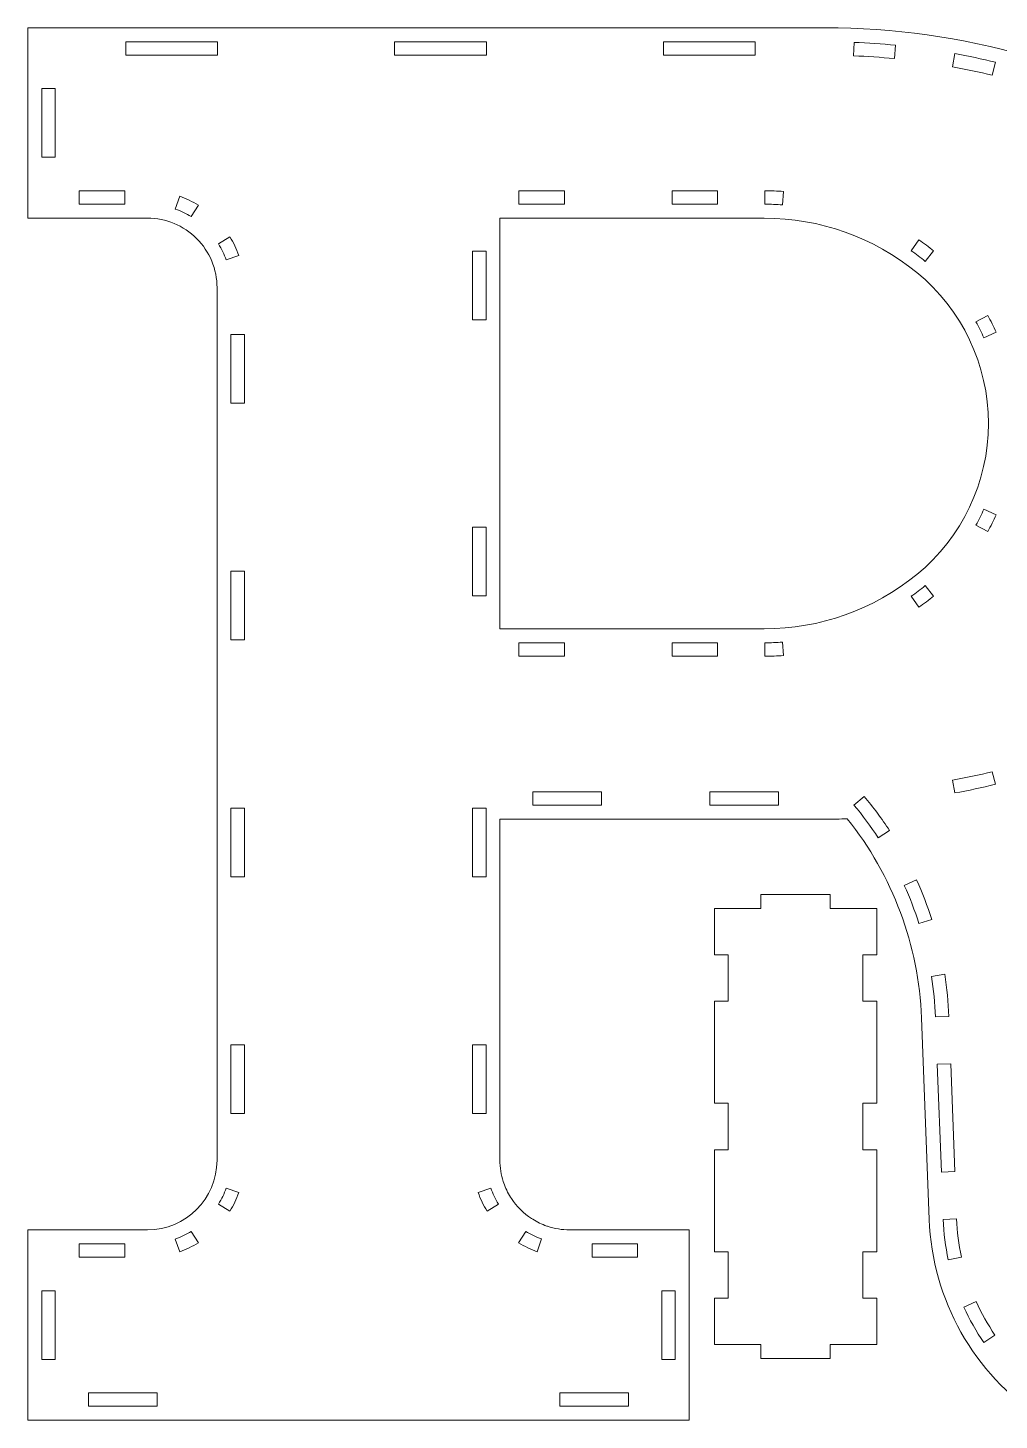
# Model space of a CAD drawing. Header units: millimetres. Extents: x -399 to 399, y -625 to 625.
# Drawn here: x -342.9 to -133.5, y -403.1 to -103.1 of the extents above; entities that cross this region are included whole.
import ezdxf

# ---------------------------------------------------------------- set-up
doc = ezdxf.new("R2010")
doc.units = ezdxf.units.MM
doc.header["$MEASUREMENT"] = 0
doc.layers.add('Camada 1', color=7, linetype='Continuous')

msp = doc.modelspace()

# ---------------------------------------------------------------- linework, layer by layer
at = {"layer": 'Camada 1', "color": 250, "lineweight": 20}
for points, knots in [([(-105.788, -257.7341), (-92.563, -275.0674), (-84.9123, -296.076), (-84.079, -317.925), (-84.079, -317.925), (-84.079, -317.925), (-82.7082, -353.868), (-82.7082, -353.868), (-82.7082, -353.868), (-82.4937, -359.4918), (-77.8738, -363.9389), (-72.2459, -363.9389), (-72.2459, -363.9389), (-66.6359, -363.9389), (-62.0275, -359.52), (-61.7858, -353.9216), (-61.7858, -353.9216), (-61.7858, -353.9216), (-61.7858, -333.4561), (-61.7858, -333.4561), (-61.7858, -333.4561), (-61.7858, -333.4561), (-29.7372, -333.4561), (-29.7372, -333.4561), (-29.7372, -333.4561), (-29.7372, -333.4561), (-28.9661, -335.2971), (-28.9661, -335.2971), (-28.9661, -335.2971), (-23.8491, -347.5143), (-23.4697, -361.1724), (-27.8994, -373.6537), (-27.8994, -373.6537), (-32.3362, -386.1553), (-41.2122, -396.4859), (-52.9049, -402.7549), (-52.9049, -402.7549), (-52.9049, -402.7549), (-53.5689, -403.1109), (-53.5689, -403.1109), (-53.5689, -403.1109), (-53.5689, -403.1109), (-123.7789, -403.1109), (-123.7789, -403.1109), (-123.7789, -403.1109), (-123.7789, -403.1109), (-124.5322, -402.612), (-124.5322, -402.612), (-124.5322, -402.612), (-138.9516, -393.061), (-147.8917, -377.1511), (-148.5508, -359.8678), (-148.5508, -359.8678), (-148.5508, -359.8678), (-150.2064, -316.4548), (-150.2064, -316.4548), (-150.2064, -316.4548), (-150.8037, -300.7919), (-156.4272, -285.7451), (-166.2212, -273.5398), (-166.2212, -273.5398), (-167.7998, -273.5872), (-169.3792, -273.6109), (-170.9585, -273.6109), (-170.9585, -273.6109), (-170.9585, -273.6109), (-241.1005, -273.6109), (-241.1005, -273.6109), (-241.1005, -273.6109), (-241.1005, -273.6109), (-241.1005, -289.1109), (-241.1005, -289.1109), (-241.1005, -289.1109), (-241.1005, -289.1109), (-241.1051, -289.1109), (-241.1051, -289.1109), (-241.1051, -289.1109), (-241.1051, -289.1109), (-241.1051, -319.1109), (-241.1051, -319.1109), (-241.1051, -319.1109), (-241.1051, -319.1109), (-241.1005, -319.1109), (-241.1005, -319.1109), (-241.1005, -319.1109), (-241.1005, -319.1109), (-241.1005, -340.1109), (-241.1005, -340.1109), (-241.1005, -340.1109), (-241.1005, -340.1109), (-241.1051, -340.1109), (-241.1051, -340.1109), (-241.1051, -340.1109), (-241.1051, -340.1109), (-241.1051, -347.1109), (-241.1051, -347.1109), (-241.1051, -347.1109), (-241.1051, -348.6683), (-240.862, -350.218), (-240.3859, -351.6997), (-240.3859, -351.6997), (-240.3859, -351.6997), (-240.2672, -352.0409), (-240.2672, -352.0409), (-240.2672, -352.0409), (-239.901, -353.093), (-239.418, -354.1027), (-238.8286, -355.0479), (-238.8286, -355.0479), (-238.8286, -355.0479), (-238.6488, -355.3362), (-238.6488, -355.3362), (-238.6488, -355.3362), (-237.5082, -357.0755), (-236.0166, -358.5603), (-234.2717, -359.693), (-234.2717, -359.693), (-234.2717, -359.693), (-234.0375, -359.839), (-234.0375, -359.839), (-234.0375, -359.839), (-233.0923, -360.4284), (-232.0827, -360.9114), (-231.0306, -361.2776), (-231.0306, -361.2776), (-231.0306, -361.2776), (-230.835, -361.3456), (-230.835, -361.3456), (-230.835, -361.3456), (-229.3107, -361.8521), (-227.712, -362.1109), (-226.1051, -362.1109), (-226.1051, -362.1109), (-226.1051, -362.1109), (-200.3151, -362.1109), (-200.3151, -362.1109), (-200.3151, -362.1109), (-200.3151, -362.1109), (-200.3151, -403.1109), (-200.3151, -403.1109), (-200.3151, -403.1109), (-200.3151, -403.1109), (-342.8951, -403.1109), (-342.8951, -403.1109), (-342.8951, -403.1109), (-342.8951, -403.1109), (-342.8951, -362.1109), (-342.8951, -362.1109), (-342.8951, -362.1109), (-342.8951, -362.1109), (-317.1051, -362.1109), (-317.1051, -362.1109), (-317.1051, -362.1109), (-308.8199, -362.1109), (-302.1051, -355.3962), (-302.1051, -347.111), (-302.1051, -347.111), (-302.1051, -347.111), (-302.1051, -159.1109), (-302.1051, -159.1109), (-302.1051, -159.1109), (-302.1051, -155.1329), (-303.6856, -151.3172), (-306.4985, -148.5043), (-306.4985, -148.5043), (-309.3115, -145.6914), (-313.127, -144.1109), (-317.1051, -144.1109), (-317.1051, -144.1109), (-317.1051, -144.1109), (-342.8951, -144.1109), (-342.8951, -144.1109), (-342.8951, -144.1109), (-342.8951, -144.1109), (-342.8951, -103.1109), (-342.8951, -103.1109), (-342.8951, -103.1109), (-342.8951, -103.1109), (-170.9585, -103.1109), (-170.9585, -103.1109), (-170.9585, -103.1109), (-156.2417, -103.1109), (-141.5707, -105.1719), (-127.4236, -109.227), (-127.4236, -109.227), (-95.7103, -118.3172), (-72.4863, -145.4632), (-68.4148, -178.2014), (-68.4148, -178.2014), (-64.4859, -209.7935), (-79.1275, -240.7099), (-105.788, -257.7341)], [0, 0, 0, 0, 0.02040816, 0.02040816, 0.02040816, 0.02040816, 0.04081633, 0.04081633, 0.04081633, 0.04081633, 0.06122449, 0.06122449, 0.06122449, 0.06122449, 0.08163265, 0.08163265, 0.08163265, 0.08163265, 0.10204082, 0.10204082, 0.10204082, 0.10204082, 0.12244898, 0.12244898, 0.12244898, 0.12244898, 0.14285714, 0.14285714, 0.14285714, 0.14285714, 0.16326531, 0.16326531, 0.16326531, 0.16326531, 0.18367347, 0.18367347, 0.18367347, 0.18367347, 0.20408163, 0.20408163, 0.20408163, 0.20408163, 0.2244898, 0.2244898, 0.2244898, 0.2244898, 0.24489796, 0.24489796, 0.24489796, 0.24489796, 0.26530612, 0.26530612, 0.26530612, 0.26530612, 0.28571429, 0.28571429, 0.28571429, 0.28571429, 0.30612245, 0.30612245, 0.30612245, 0.30612245, 0.32653061, 0.32653061, 0.32653061, 0.32653061, 0.34693878, 0.34693878, 0.34693878, 0.34693878, 0.36734694, 0.36734694, 0.36734694, 0.36734694, 0.3877551, 0.3877551, 0.3877551, 0.3877551, 0.40816327, 0.40816327, 0.40816327, 0.40816327, 0.42857143, 0.42857143, 0.42857143, 0.42857143, 0.44897959, 0.44897959, 0.44897959, 0.44897959, 0.46938776, 0.46938776, 0.46938776, 0.46938776, 0.48979592, 0.48979592, 0.48979592, 0.48979592, 0.51020408, 0.51020408, 0.51020408, 0.51020408, 0.53061224, 0.53061224, 0.53061224, 0.53061224, 0.55102041, 0.55102041, 0.55102041, 0.55102041, 0.57142857, 0.57142857, 0.57142857, 0.57142857, 0.59183673, 0.59183673, 0.59183673, 0.59183673, 0.6122449, 0.6122449, 0.6122449, 0.6122449, 0.63265306, 0.63265306, 0.63265306, 0.63265306, 0.65306122, 0.65306122, 0.65306122, 0.65306122, 0.67346939, 0.67346939, 0.67346939, 0.67346939, 0.69387755, 0.69387755, 0.69387755, 0.69387755, 0.71428571, 0.71428571, 0.71428571, 0.71428571, 0.73469388, 0.73469388, 0.73469388, 0.73469388, 0.75510204, 0.75510204, 0.75510204, 0.75510204, 0.7755102, 0.7755102, 0.7755102, 0.7755102, 0.79591837, 0.79591837, 0.79591837, 0.79591837, 0.81632653, 0.81632653, 0.81632653, 0.81632653, 0.83673469, 0.83673469, 0.83673469, 0.83673469, 0.85714286, 0.85714286, 0.85714286, 0.85714286, 0.87755102, 0.87755102, 0.87755102, 0.87755102, 0.89795918, 0.89795918, 0.89795918, 0.89795918, 0.91836735, 0.91836735, 0.91836735, 0.91836735, 0.93877551, 0.93877551, 0.93877551, 0.93877551, 0.95918367, 0.95918367, 0.95918367, 0.95918367, 1, 1, 1, 1]), ([(-321.7951, -106.1109), (-321.7951, -106.1109), (-321.7951, -109.0109), (-321.7951, -109.0109), (-321.7951, -109.0109), (-321.7951, -109.0109), (-301.9951, -109.0109), (-301.9951, -109.0109), (-301.9951, -109.0109), (-301.9951, -109.0109), (-301.9951, -106.1109), (-301.9951, -106.1109), (-301.9951, -106.1109), (-301.9951, -106.1109), (-321.7951, -106.1109), (-321.7951, -106.1109)], [0, 0, 0, 0, 0.2, 0.2, 0.2, 0.2, 0.4, 0.4, 0.4, 0.4, 0.6, 0.6, 0.6, 0.6, 1, 1, 1, 1]), ([(-263.8268, -106.1109), (-263.8268, -106.1109), (-263.8268, -109.0109), (-263.8268, -109.0109), (-263.8268, -109.0109), (-263.8268, -109.0109), (-244.0268, -109.0109), (-244.0268, -109.0109), (-244.0268, -109.0109), (-244.0268, -109.0109), (-244.0268, -106.1109), (-244.0268, -106.1109), (-244.0268, -106.1109), (-244.0268, -106.1109), (-263.8268, -106.1109), (-263.8268, -106.1109)], [0, 0, 0, 0, 0.2, 0.2, 0.2, 0.2, 0.4, 0.4, 0.4, 0.4, 0.6, 0.6, 0.6, 0.6, 1, 1, 1, 1]), ([(-205.8585, -106.1109), (-205.8585, -106.1109), (-205.8585, -109.0109), (-205.8585, -109.0109), (-205.8585, -109.0109), (-205.8585, -109.0109), (-186.0585, -109.0109), (-186.0585, -109.0109), (-186.0585, -109.0109), (-186.0585, -109.0109), (-186.0585, -106.1109), (-186.0585, -106.1109), (-186.0585, -106.1109), (-186.0585, -106.1109), (-205.8585, -106.1109), (-205.8585, -106.1109)], [0, 0, 0, 0, 0.2, 0.2, 0.2, 0.2, 0.4, 0.4, 0.4, 0.4, 0.6, 0.6, 0.6, 0.6, 1, 1, 1, 1]), ([(-164.7415, -106.2358), (-164.7415, -106.2358), (-164.8559, -109.1334), (-164.8559, -109.1334), (-164.8559, -109.1334), (-161.9226, -109.2511), (-158.9926, -109.4539), (-156.071, -109.7413), (-156.071, -109.7413), (-156.071, -109.7413), (-155.7853, -106.8557), (-155.7853, -106.8557), (-155.7853, -106.8557), (-158.7625, -106.5629), (-161.7493, -106.3559), (-164.7415, -106.2358)], [0, 0, 0, 0, 0.2, 0.2, 0.2, 0.2, 0.4, 0.4, 0.4, 0.4, 0.6, 0.6, 0.6, 0.6, 1, 1, 1, 1]), ([(-143.0416, -108.646), (-143.0416, -108.646), (-143.562, -111.4986), (-143.562, -111.4986), (-143.562, -111.4986), (-140.6743, -112.0275), (-137.8019, -112.6398), (-134.9496, -113.3349), (-134.9496, -113.3349), (-134.9496, -113.3349), (-134.2612, -110.5179), (-134.2612, -110.5179), (-134.2612, -110.5179), (-137.1708, -109.8089), (-140.0988, -109.1848), (-143.0416, -108.646)], [0, 0, 0, 0, 0.2, 0.2, 0.2, 0.2, 0.4, 0.4, 0.4, 0.4, 0.6, 0.6, 0.6, 0.6, 1, 1, 1, 1]), ([(-339.8951, -131.0109), (-339.8951, -131.0109), (-336.9951, -131.0109), (-336.9951, -131.0109), (-336.9951, -131.0109), (-336.9951, -131.0109), (-336.9951, -116.2109), (-336.9951, -116.2109), (-336.9951, -116.2109), (-336.9951, -116.2109), (-339.8951, -116.2109), (-339.8951, -116.2109), (-339.8951, -116.2109), (-339.8951, -116.2109), (-339.8951, -131.0109), (-339.8951, -131.0109)], [0, 0, 0, 0, 0.2, 0.2, 0.2, 0.2, 0.4, 0.4, 0.4, 0.4, 0.6, 0.6, 0.6, 0.6, 1, 1, 1, 1]), ([(-321.9905, -141.1109), (-321.9905, -141.1109), (-321.9905, -138.2109), (-321.9905, -138.2109), (-321.9905, -138.2109), (-321.9905, -138.2109), (-331.7905, -138.2109), (-331.7905, -138.2109), (-331.7905, -138.2109), (-331.7905, -138.2109), (-331.7905, -141.1109), (-331.7905, -141.1109), (-331.7905, -141.1109), (-331.7905, -141.1109), (-321.9905, -141.1109), (-321.9905, -141.1109)], [0, 0, 0, 0, 0.2, 0.2, 0.2, 0.2, 0.4, 0.4, 0.4, 0.4, 0.6, 0.6, 0.6, 0.6, 1, 1, 1, 1]), ([(-307.6658, -143.7845), (-307.6658, -143.7845), (-306.1312, -141.3237), (-306.1312, -141.3237), (-306.1312, -141.3237), (-307.3953, -140.5438), (-308.741, -139.9), (-310.1415, -139.4051), (-310.1415, -139.4051), (-310.1415, -139.4051), (-311.0947, -142.1443), (-311.0947, -142.1443), (-311.0947, -142.1443), (-309.8987, -142.568), (-308.7491, -143.1174), (-307.6658, -143.7845)], [0, 0, 0, 0, 0.2, 0.2, 0.2, 0.2, 0.4, 0.4, 0.4, 0.4, 0.6, 0.6, 0.6, 0.6, 1, 1, 1, 1]), ([(-227.2051, -141.1109), (-227.2051, -141.1109), (-227.2051, -138.2109), (-227.2051, -138.2109), (-227.2051, -138.2109), (-227.2051, -138.2109), (-237.0051, -138.2109), (-237.0051, -138.2109), (-237.0051, -138.2109), (-237.0051, -138.2109), (-237.0051, -141.1109), (-237.0051, -141.1109), (-237.0051, -141.1109), (-237.0051, -141.1109), (-227.2051, -141.1109), (-227.2051, -141.1109)], [0, 0, 0, 0, 0.2, 0.2, 0.2, 0.2, 0.4, 0.4, 0.4, 0.4, 0.6, 0.6, 0.6, 0.6, 1, 1, 1, 1]), ([(-194.2051, -141.1109), (-194.2051, -141.1109), (-194.2051, -138.2109), (-194.2051, -138.2109), (-194.2051, -138.2109), (-194.2051, -138.2109), (-204.0051, -138.2109), (-204.0051, -138.2109), (-204.0051, -138.2109), (-204.0051, -138.2109), (-204.0051, -141.1109), (-204.0051, -141.1109), (-204.0051, -141.1109), (-204.0051, -141.1109), (-194.2051, -141.1109), (-194.2051, -141.1109)], [0, 0, 0, 0, 0.2, 0.2, 0.2, 0.2, 0.4, 0.4, 0.4, 0.4, 0.6, 0.6, 0.6, 0.6, 1, 1, 1, 1]), ([(-180.2076, -141.2499), (-180.2076, -141.2499), (-179.9967, -138.3569), (-179.9967, -138.3569), (-179.9967, -138.3569), (-181.3306, -138.262), (-182.6678, -138.2133), (-184.0051, -138.211), (-184.0051, -138.211), (-184.0051, -138.211), (-184.0051, -141.1114), (-184.0051, -141.1114), (-184.0051, -141.1114), (-182.7345, -141.1137), (-181.4681, -141.1604), (-180.2076, -141.2499)], [0, 0, 0, 0, 0.2, 0.2, 0.2, 0.2, 0.4, 0.4, 0.4, 0.4, 0.6, 0.6, 0.6, 0.6, 1, 1, 1, 1]), ([(-241.1051, -144.1109), (-241.1051, -144.1109), (-241.1051, -232.6109), (-241.1051, -232.6109), (-241.1051, -232.6109), (-241.1051, -232.6109), (-184.1051, -232.6109), (-184.1051, -232.6109), (-184.1051, -232.6109), (-172.132, -232.6109), (-160.5222, -228.4774), (-151.2431, -220.9109), (-151.2431, -220.9109), (-141.4618, -212.9349), (-135.7855, -200.9821), (-135.7855, -188.361), (-135.7855, -188.361), (-135.7855, -175.7399), (-141.4616, -163.7872), (-151.243, -155.8111), (-151.243, -155.8111), (-160.5222, -148.2445), (-172.1319, -144.1109), (-184.1051, -144.1109), (-184.1051, -144.1109), (-184.1051, -144.1109), (-241.1051, -144.1109), (-241.1051, -144.1109)], [0, 0, 0, 0, 0.125, 0.125, 0.125, 0.125, 0.25, 0.25, 0.25, 0.25, 0.375, 0.375, 0.375, 0.375, 0.5, 0.5, 0.5, 0.5, 0.625, 0.625, 0.625, 0.625, 0.75, 0.75, 0.75, 0.75, 1, 1, 1, 1]), ([(-300.1385, -153.1005), (-300.1385, -153.1005), (-297.3993, -152.1473), (-297.3993, -152.1473), (-297.3993, -152.1473), (-297.8942, -150.7468), (-298.538, -149.4011), (-299.3179, -148.137), (-299.3179, -148.137), (-299.3179, -148.137), (-301.7787, -149.6716), (-301.7787, -149.6716), (-301.7787, -149.6716), (-301.1116, -150.7549), (-300.5622, -151.9045), (-300.1385, -153.1005)], [0, 0, 0, 0, 0.2, 0.2, 0.2, 0.2, 0.4, 0.4, 0.4, 0.4, 0.6, 0.6, 0.6, 0.6, 1, 1, 1, 1]), ([(-149.4252, -153.4231), (-149.4252, -153.4231), (-147.5922, -151.1753), (-147.5922, -151.1753), (-147.5922, -151.1753), (-148.6301, -150.3319), (-149.6971, -149.5246), (-150.7909, -148.7552), (-150.7909, -148.7552), (-150.7909, -148.7552), (-152.4557, -151.1305), (-152.4557, -151.1305), (-152.4557, -151.1305), (-151.4222, -151.8577), (-150.4113, -152.622), (-149.4252, -153.4231)], [0, 0, 0, 0, 0.2, 0.2, 0.2, 0.2, 0.4, 0.4, 0.4, 0.4, 0.6, 0.6, 0.6, 0.6, 1, 1, 1, 1]), ([(-244.1051, -151.2109), (-244.1051, -151.2109), (-247.0051, -151.2109), (-247.0051, -151.2109), (-247.0051, -151.2109), (-247.0051, -151.2109), (-247.0051, -166.0109), (-247.0051, -166.0109), (-247.0051, -166.0109), (-247.0051, -166.0109), (-244.1051, -166.0109), (-244.1051, -166.0109), (-244.1051, -166.0109), (-244.1051, -166.0109), (-244.1051, -151.2109), (-244.1051, -151.2109)], [0, 0, 0, 0, 0.2, 0.2, 0.2, 0.2, 0.4, 0.4, 0.4, 0.4, 0.6, 0.6, 0.6, 0.6, 1, 1, 1, 1]), ([(-136.7592, -169.8745), (-136.7592, -169.8745), (-134.1116, -168.6887), (-134.1116, -168.6887), (-134.1116, -168.6887), (-134.6674, -167.455), (-135.2754, -166.2449), (-135.9335, -165.0626), (-135.9335, -165.0626), (-135.9335, -165.0626), (-138.4651, -166.4788), (-138.4651, -166.4788), (-138.4651, -166.4788), (-137.8488, -167.5864), (-137.2797, -168.7194), (-136.7592, -169.8745)], [0, 0, 0, 0, 0.2, 0.2, 0.2, 0.2, 0.4, 0.4, 0.4, 0.4, 0.6, 0.6, 0.6, 0.6, 1, 1, 1, 1]), ([(-299.1051, -184.0109), (-299.1051, -184.0109), (-296.2051, -184.0109), (-296.2051, -184.0109), (-296.2051, -184.0109), (-296.2051, -184.0109), (-296.2051, -169.2109), (-296.2051, -169.2109), (-296.2051, -169.2109), (-296.2051, -169.2109), (-299.1051, -169.2109), (-299.1051, -169.2109), (-299.1051, -169.2109), (-299.1051, -169.2109), (-299.1051, -184.0109), (-299.1051, -184.0109)], [0, 0, 0, 0, 0.2, 0.2, 0.2, 0.2, 0.4, 0.4, 0.4, 0.4, 0.6, 0.6, 0.6, 0.6, 1, 1, 1, 1]), ([(-134.1116, -208.0331), (-134.1116, -208.0331), (-136.7592, -206.8473), (-136.7592, -206.8473), (-136.7592, -206.8473), (-137.2797, -208.0024), (-137.8488, -209.1353), (-138.4651, -210.243), (-138.4651, -210.243), (-138.4651, -210.243), (-135.9335, -211.6592), (-135.9335, -211.6592), (-135.9335, -211.6592), (-135.2754, -210.4769), (-134.6674, -209.2668), (-134.1116, -208.0331)], [0, 0, 0, 0, 0.2, 0.2, 0.2, 0.2, 0.4, 0.4, 0.4, 0.4, 0.6, 0.6, 0.6, 0.6, 1, 1, 1, 1]), ([(-244.1051, -210.7109), (-244.1051, -210.7109), (-247.0051, -210.7109), (-247.0051, -210.7109), (-247.0051, -210.7109), (-247.0051, -210.7109), (-247.0051, -225.5109), (-247.0051, -225.5109), (-247.0051, -225.5109), (-247.0051, -225.5109), (-244.1051, -225.5109), (-244.1051, -225.5109), (-244.1051, -225.5109), (-244.1051, -225.5109), (-244.1051, -210.7109), (-244.1051, -210.7109)], [0, 0, 0, 0, 0.2, 0.2, 0.2, 0.2, 0.4, 0.4, 0.4, 0.4, 0.6, 0.6, 0.6, 0.6, 1, 1, 1, 1]), ([(-299.1051, -235.0109), (-299.1051, -235.0109), (-296.2051, -235.0109), (-296.2051, -235.0109), (-296.2051, -235.0109), (-296.2051, -235.0109), (-296.2051, -220.2109), (-296.2051, -220.2109), (-296.2051, -220.2109), (-296.2051, -220.2109), (-299.1051, -220.2109), (-299.1051, -220.2109), (-299.1051, -220.2109), (-299.1051, -220.2109), (-299.1051, -235.0109), (-299.1051, -235.0109)], [0, 0, 0, 0, 0.2, 0.2, 0.2, 0.2, 0.4, 0.4, 0.4, 0.4, 0.6, 0.6, 0.6, 0.6, 1, 1, 1, 1]), ([(-152.4557, -225.5913), (-152.4557, -225.5913), (-150.7909, -227.9666), (-150.7909, -227.9666), (-150.7909, -227.9666), (-149.6971, -227.1972), (-148.6301, -226.3899), (-147.5922, -225.5465), (-147.5922, -225.5465), (-147.5922, -225.5465), (-149.4251, -223.2987), (-149.4251, -223.2987), (-149.4251, -223.2987), (-150.4112, -224.0998), (-151.4222, -224.8642), (-152.4557, -225.5913)], [0, 0, 0, 0, 0.2, 0.2, 0.2, 0.2, 0.4, 0.4, 0.4, 0.4, 0.6, 0.6, 0.6, 0.6, 1, 1, 1, 1]), ([(-237.0051, -235.6109), (-237.0051, -235.6109), (-237.0051, -238.5109), (-237.0051, -238.5109), (-237.0051, -238.5109), (-237.0051, -238.5109), (-227.2051, -238.5109), (-227.2051, -238.5109), (-227.2051, -238.5109), (-227.2051, -238.5109), (-227.2051, -235.6109), (-227.2051, -235.6109), (-227.2051, -235.6109), (-227.2051, -235.6109), (-237.0051, -235.6109), (-237.0051, -235.6109)], [0, 0, 0, 0, 0.2, 0.2, 0.2, 0.2, 0.4, 0.4, 0.4, 0.4, 0.6, 0.6, 0.6, 0.6, 1, 1, 1, 1]), ([(-204.0051, -235.6109), (-204.0051, -235.6109), (-204.0051, -238.5109), (-204.0051, -238.5109), (-204.0051, -238.5109), (-204.0051, -238.5109), (-194.2051, -238.5109), (-194.2051, -238.5109), (-194.2051, -238.5109), (-194.2051, -238.5109), (-194.2051, -235.6109), (-194.2051, -235.6109), (-194.2051, -235.6109), (-194.2051, -235.6109), (-204.0051, -235.6109), (-204.0051, -235.6109)], [0, 0, 0, 0, 0.2, 0.2, 0.2, 0.2, 0.4, 0.4, 0.4, 0.4, 0.6, 0.6, 0.6, 0.6, 1, 1, 1, 1]), ([(-184.0051, -235.6104), (-184.0051, -235.6104), (-184.0051, -238.5108), (-184.0051, -238.5108), (-184.0051, -238.5108), (-182.6678, -238.5085), (-181.3306, -238.4598), (-179.9967, -238.3649), (-179.9967, -238.3649), (-179.9967, -238.3649), (-180.2076, -235.4719), (-180.2076, -235.4719), (-180.2076, -235.4719), (-181.4681, -235.5614), (-182.7346, -235.6081), (-184.0051, -235.6104)], [0, 0, 0, 0, 0.2, 0.2, 0.2, 0.2, 0.4, 0.4, 0.4, 0.4, 0.6, 0.6, 0.6, 0.6, 1, 1, 1, 1]), ([(-143.562, -265.2232), (-143.562, -265.2232), (-143.0595, -267.9777), (-143.0595, -267.9777), (-143.0595, -267.9777), (-140.1174, -267.439), (-137.1909, -266.815), (-134.2849, -266.1069), (-134.2849, -266.1069), (-134.2849, -266.1069), (-134.9496, -263.3869), (-134.9496, -263.3869), (-134.9496, -263.3869), (-137.8019, -264.082), (-140.6743, -264.6943), (-143.562, -265.2232)], [0, 0, 0, 0, 0.2, 0.2, 0.2, 0.2, 0.4, 0.4, 0.4, 0.4, 0.6, 0.6, 0.6, 0.6, 1, 1, 1, 1]), ([(-219.2051, -270.6109), (-219.2051, -270.6109), (-219.2051, -267.7109), (-219.2051, -267.7109), (-219.2051, -267.7109), (-219.2051, -267.7109), (-234.0051, -267.7109), (-234.0051, -267.7109), (-234.0051, -267.7109), (-234.0051, -267.7109), (-234.0051, -270.6109), (-234.0051, -270.6109), (-234.0051, -270.6109), (-234.0051, -270.6109), (-219.2051, -270.6109), (-219.2051, -270.6109)], [0, 0, 0, 0, 0.2, 0.2, 0.2, 0.2, 0.4, 0.4, 0.4, 0.4, 0.6, 0.6, 0.6, 0.6, 1, 1, 1, 1]), ([(-181.0585, -270.6109), (-181.0585, -270.6109), (-181.0585, -267.7109), (-181.0585, -267.7109), (-181.0585, -267.7109), (-181.0585, -267.7109), (-195.8585, -267.7109), (-195.8585, -267.7109), (-195.8585, -267.7109), (-195.8585, -267.7109), (-195.8585, -270.6109), (-195.8585, -270.6109), (-195.8585, -270.6109), (-195.8585, -270.6109), (-181.0585, -270.6109), (-181.0585, -270.6109)], [0, 0, 0, 0, 0.2, 0.2, 0.2, 0.2, 0.4, 0.4, 0.4, 0.4, 0.6, 0.6, 0.6, 0.6, 1, 1, 1, 1]), ([(-159.5442, -277.642), (-159.5442, -277.642), (-157.1141, -276.0581), (-157.1141, -276.0581), (-157.1141, -276.0581), (-158.7828, -273.5054), (-160.5994, -271.0498), (-162.5521, -268.7072), (-162.5521, -268.7072), (-162.5521, -268.7072), (-164.7776, -270.5671), (-164.7776, -270.5671), (-164.7776, -270.5671), (-162.8904, -272.8313), (-161.1442, -275.1943), (-159.5442, -277.642)], [0, 0, 0, 0, 0.2, 0.2, 0.2, 0.2, 0.4, 0.4, 0.4, 0.4, 0.6, 0.6, 0.6, 0.6, 1, 1, 1, 1]), ([(-299.1051, -286.0108), (-299.1051, -286.0108), (-296.2051, -286.0108), (-296.2051, -286.0108), (-296.2051, -286.0108), (-296.2051, -286.0108), (-296.2051, -271.2109), (-296.2051, -271.2109), (-296.2051, -271.2109), (-296.2051, -271.2109), (-299.1051, -271.2109), (-299.1051, -271.2109), (-299.1051, -271.2109), (-299.1051, -271.2109), (-299.1051, -286.0108), (-299.1051, -286.0108)], [0, 0, 0, 0, 0.2, 0.2, 0.2, 0.2, 0.4, 0.4, 0.4, 0.4, 0.6, 0.6, 0.6, 0.6, 1, 1, 1, 1]), ([(-244.1005, -271.2109), (-244.1005, -271.2109), (-247.0005, -271.2109), (-247.0005, -271.2109), (-247.0005, -271.2109), (-247.0005, -271.2109), (-247.0005, -286.0108), (-247.0005, -286.0108), (-247.0005, -286.0108), (-247.0005, -286.0108), (-244.1005, -286.0108), (-244.1005, -286.0108), (-244.1005, -286.0108), (-244.1005, -286.0108), (-244.1005, -271.2109), (-244.1005, -271.2109)], [0, 0, 0, 0, 0.2, 0.2, 0.2, 0.2, 0.4, 0.4, 0.4, 0.4, 0.6, 0.6, 0.6, 0.6, 1, 1, 1, 1]), ([(-150.7596, -296.1045), (-150.7596, -296.1045), (-147.9952, -295.2254), (-147.9952, -295.2254), (-147.9952, -295.2254), (-148.9231, -292.3203), (-150.0195, -289.4694), (-151.2772, -286.6911), (-151.2772, -286.6911), (-151.2772, -286.6911), (-153.9183, -287.8908), (-153.9183, -287.8908), (-153.9183, -287.8908), (-152.7078, -290.5655), (-151.653, -293.3079), (-150.7596, -296.1045)], [0, 0, 0, 0, 0.2, 0.2, 0.2, 0.2, 0.4, 0.4, 0.4, 0.4, 0.6, 0.6, 0.6, 0.6, 1, 1, 1, 1]), ([(-159.874, -292.8393), (-159.874, -292.8393), (-169.874, -292.8393), (-169.874, -292.8393), (-169.874, -292.8393), (-169.874, -292.8393), (-169.874, -289.8393), (-169.874, -289.8393), (-169.874, -289.8393), (-169.874, -289.8393), (-184.874, -289.8393), (-184.874, -289.8393), (-184.874, -289.8393), (-184.874, -289.8393), (-184.874, -292.8393), (-184.874, -292.8393), (-184.874, -292.8393), (-184.874, -292.8393), (-194.874, -292.8393), (-194.874, -292.8393), (-194.874, -292.8393), (-194.874, -292.8393), (-194.874, -302.8393), (-194.874, -302.8393), (-194.874, -302.8393), (-194.874, -302.8393), (-191.874, -302.8393), (-191.874, -302.8393), (-191.874, -302.8393), (-191.874, -302.8393), (-191.874, -312.8393), (-191.874, -312.8393), (-191.874, -312.8393), (-191.874, -312.8393), (-194.874, -312.8393), (-194.874, -312.8393), (-194.874, -312.8393), (-194.874, -312.8393), (-194.874, -334.8393), (-194.874, -334.8393), (-194.874, -334.8393), (-194.874, -334.8393), (-191.874, -334.8393), (-191.874, -334.8393), (-191.874, -334.8393), (-191.874, -334.8393), (-191.874, -344.8393), (-191.874, -344.8393), (-191.874, -344.8393), (-191.874, -344.8393), (-194.874, -344.8393), (-194.874, -344.8393), (-194.874, -344.8393), (-194.874, -344.8393), (-194.874, -366.8393), (-194.874, -366.8393), (-194.874, -366.8393), (-194.874, -366.8393), (-191.874, -366.8393), (-191.874, -366.8393), (-191.874, -366.8393), (-191.874, -366.8393), (-191.874, -376.8393), (-191.874, -376.8393), (-191.874, -376.8393), (-191.874, -376.8393), (-194.874, -376.8393), (-194.874, -376.8393), (-194.874, -376.8393), (-194.874, -376.8393), (-194.874, -386.8393), (-194.874, -386.8393), (-194.874, -386.8393), (-194.874, -386.8393), (-184.874, -386.8393), (-184.874, -386.8393), (-184.874, -386.8393), (-184.874, -386.8393), (-184.874, -389.8393), (-184.874, -389.8393), (-184.874, -389.8393), (-184.874, -389.8393), (-169.874, -389.8393), (-169.874, -389.8393), (-169.874, -389.8393), (-169.874, -389.8393), (-169.874, -386.8393), (-169.874, -386.8393), (-169.874, -386.8393), (-169.874, -386.8393), (-159.874, -386.8393), (-159.874, -386.8393), (-159.874, -386.8393), (-159.874, -386.8393), (-159.874, -376.8393), (-159.874, -376.8393), (-159.874, -376.8393), (-159.874, -376.8393), (-162.874, -376.8393), (-162.874, -376.8393), (-162.874, -376.8393), (-162.874, -376.8393), (-162.874, -366.8393), (-162.874, -366.8393), (-162.874, -366.8393), (-162.874, -366.8393), (-159.874, -366.8393), (-159.874, -366.8393), (-159.874, -366.8393), (-159.874, -366.8393), (-159.874, -344.8393), (-159.874, -344.8393), (-159.874, -344.8393), (-159.874, -344.8393), (-162.874, -344.8393), (-162.874, -344.8393), (-162.874, -344.8393), (-162.874, -344.8393), (-162.874, -334.8393), (-162.874, -334.8393), (-162.874, -334.8393), (-162.874, -334.8393), (-159.874, -334.8393), (-159.874, -334.8393), (-159.874, -334.8393), (-159.874, -334.8393), (-159.874, -312.8393), (-159.874, -312.8393), (-159.874, -312.8393), (-159.874, -312.8393), (-162.874, -312.8393), (-162.874, -312.8393), (-162.874, -312.8393), (-162.874, -312.8393), (-162.874, -302.8393), (-162.874, -302.8393), (-162.874, -302.8393), (-162.874, -302.8393), (-159.874, -302.8393), (-159.874, -302.8393), (-159.874, -302.8393), (-159.874, -302.8393), (-159.874, -292.8393), (-159.874, -292.8393)], [0, 0, 0, 0, 0.02702703, 0.02702703, 0.02702703, 0.02702703, 0.05405405, 0.05405405, 0.05405405, 0.05405405, 0.08108108, 0.08108108, 0.08108108, 0.08108108, 0.10810811, 0.10810811, 0.10810811, 0.10810811, 0.13513514, 0.13513514, 0.13513514, 0.13513514, 0.16216216, 0.16216216, 0.16216216, 0.16216216, 0.18918919, 0.18918919, 0.18918919, 0.18918919, 0.21621622, 0.21621622, 0.21621622, 0.21621622, 0.24324324, 0.24324324, 0.24324324, 0.24324324, 0.27027027, 0.27027027, 0.27027027, 0.27027027, 0.2972973, 0.2972973, 0.2972973, 0.2972973, 0.32432432, 0.32432432, 0.32432432, 0.32432432, 0.35135135, 0.35135135, 0.35135135, 0.35135135, 0.37837838, 0.37837838, 0.37837838, 0.37837838, 0.40540541, 0.40540541, 0.40540541, 0.40540541, 0.43243243, 0.43243243, 0.43243243, 0.43243243, 0.45945946, 0.45945946, 0.45945946, 0.45945946, 0.48648649, 0.48648649, 0.48648649, 0.48648649, 0.51351351, 0.51351351, 0.51351351, 0.51351351, 0.54054054, 0.54054054, 0.54054054, 0.54054054, 0.56756757, 0.56756757, 0.56756757, 0.56756757, 0.59459459, 0.59459459, 0.59459459, 0.59459459, 0.62162162, 0.62162162, 0.62162162, 0.62162162, 0.64864865, 0.64864865, 0.64864865, 0.64864865, 0.67567568, 0.67567568, 0.67567568, 0.67567568, 0.7027027, 0.7027027, 0.7027027, 0.7027027, 0.72972973, 0.72972973, 0.72972973, 0.72972973, 0.75675676, 0.75675676, 0.75675676, 0.75675676, 0.78378378, 0.78378378, 0.78378378, 0.78378378, 0.81081081, 0.81081081, 0.81081081, 0.81081081, 0.83783784, 0.83783784, 0.83783784, 0.83783784, 0.86486486, 0.86486486, 0.86486486, 0.86486486, 0.89189189, 0.89189189, 0.89189189, 0.89189189, 0.91891892, 0.91891892, 0.91891892, 0.91891892, 0.94594595, 0.94594595, 0.94594595, 0.94594595, 1, 1, 1, 1]), ([(-147.2129, -316.2405), (-147.2129, -316.2405), (-144.3147, -316.13), (-144.3147, -316.13), (-144.3147, -316.13), (-144.4347, -313.0826), (-144.7316, -310.0426), (-145.2034, -307.0296), (-145.2034, -307.0296), (-145.2034, -307.0296), (-148.0687, -307.4819), (-148.0687, -307.4819), (-148.0687, -307.4819), (-147.6165, -310.3711), (-147.3291, -313.2951), (-147.2129, -316.2405)], [0, 0, 0, 0, 0.2, 0.2, 0.2, 0.2, 0.4, 0.4, 0.4, 0.4, 0.6, 0.6, 0.6, 0.6, 1, 1, 1, 1]), ([(-299.1051, -337.0108), (-299.1051, -337.0108), (-296.2051, -337.0108), (-296.2051, -337.0108), (-296.2051, -337.0108), (-296.2051, -337.0108), (-296.2051, -322.2108), (-296.2051, -322.2108), (-296.2051, -322.2108), (-296.2051, -322.2108), (-299.1051, -322.2108), (-299.1051, -322.2108), (-299.1051, -322.2108), (-299.1051, -322.2108), (-299.1051, -337.0108), (-299.1051, -337.0108)], [0, 0, 0, 0, 0.2, 0.2, 0.2, 0.2, 0.4, 0.4, 0.4, 0.4, 0.6, 0.6, 0.6, 0.6, 1, 1, 1, 1]), ([(-244.1005, -322.2108), (-244.1005, -322.2108), (-247.0005, -322.2108), (-247.0005, -322.2108), (-247.0005, -322.2108), (-247.0005, -322.2108), (-247.0005, -337.0108), (-247.0005, -337.0108), (-247.0005, -337.0108), (-247.0005, -337.0108), (-244.1005, -337.0108), (-244.1005, -337.0108), (-244.1005, -337.0108), (-244.1005, -337.0108), (-244.1005, -322.2108), (-244.1005, -322.2108)], [0, 0, 0, 0, 0.2, 0.2, 0.2, 0.2, 0.4, 0.4, 0.4, 0.4, 0.6, 0.6, 0.6, 0.6, 1, 1, 1, 1]), ([(-145.9379, -349.6608), (-145.9379, -349.6608), (-143.04, -349.5503), (-143.04, -349.5503), (-143.04, -349.5503), (-143.04, -349.5503), (-143.9259, -326.3225), (-143.9259, -326.3225), (-143.9259, -326.3225), (-143.9259, -326.3225), (-146.8237, -326.433), (-146.8237, -326.433), (-146.8237, -326.433), (-146.8237, -326.433), (-145.9379, -349.6608), (-145.9379, -349.6608)], [0, 0, 0, 0, 0.2, 0.2, 0.2, 0.2, 0.4, 0.4, 0.4, 0.4, 0.6, 0.6, 0.6, 0.6, 1, 1, 1, 1]), ([(-301.7775, -356.5509), (-301.7775, -356.5509), (-299.3179, -358.0847), (-299.3179, -358.0847), (-299.3179, -358.0847), (-298.538, -356.8206), (-297.8942, -355.4749), (-297.3993, -354.0744), (-297.3993, -354.0744), (-297.3993, -354.0744), (-300.1349, -353.1224), (-300.1349, -353.1224), (-300.1349, -353.1224), (-300.5628, -354.3295), (-301.115, -355.4777), (-301.7775, -356.5509)], [0, 0, 0, 0, 0.2, 0.2, 0.2, 0.2, 0.4, 0.4, 0.4, 0.4, 0.6, 0.6, 0.6, 0.6, 1, 1, 1, 1]), ([(-243.0674, -353.1213), (-243.0674, -353.1213), (-245.8063, -354.0744), (-245.8063, -354.0744), (-245.8063, -354.0744), (-245.3114, -355.4749), (-244.6676, -356.8206), (-243.8877, -358.0847), (-243.8877, -358.0847), (-243.8877, -358.0847), (-241.4269, -356.5502), (-241.4269, -356.5502), (-241.4269, -356.5502), (-242.0933, -355.4684), (-242.6431, -354.319), (-243.0674, -353.1213)], [0, 0, 0, 0, 0.2, 0.2, 0.2, 0.2, 0.4, 0.4, 0.4, 0.4, 0.6, 0.6, 0.6, 0.6, 1, 1, 1, 1]), ([(-144.4345, -368.5832), (-144.4345, -368.5832), (-141.6022, -367.9624), (-141.6022, -367.9624), (-141.6022, -367.9624), (-142.1887, -365.2592), (-142.5401, -362.5067), (-142.6512, -359.7428), (-142.6512, -359.7428), (-142.6512, -359.7428), (-145.5484, -359.8533), (-145.5484, -359.8533), (-145.5484, -359.8533), (-145.4296, -362.8158), (-145.053, -365.7351), (-144.4345, -368.5832)], [0, 0, 0, 0, 0.2, 0.2, 0.2, 0.2, 0.4, 0.4, 0.4, 0.4, 0.6, 0.6, 0.6, 0.6, 1, 1, 1, 1]), ([(-311.0934, -364.0812), (-311.0934, -364.0812), (-310.1415, -366.8166), (-310.1415, -366.8166), (-310.1415, -366.8166), (-308.741, -366.3217), (-307.3953, -365.6779), (-306.1312, -364.898), (-306.1312, -364.898), (-306.1312, -364.898), (-307.6649, -362.4385), (-307.6649, -362.4385), (-307.6649, -362.4385), (-308.7382, -363.1008), (-309.8861, -363.6535), (-311.0934, -364.0812)], [0, 0, 0, 0, 0.2, 0.2, 0.2, 0.2, 0.4, 0.4, 0.4, 0.4, 0.6, 0.6, 0.6, 0.6, 1, 1, 1, 1]), ([(-235.5399, -362.4372), (-235.5399, -362.4372), (-237.0744, -364.898), (-237.0744, -364.898), (-237.0744, -364.898), (-235.8103, -365.6779), (-234.4646, -366.3217), (-233.0641, -366.8166), (-233.0641, -366.8166), (-233.0641, -366.8166), (-232.111, -364.0777), (-232.111, -364.0777), (-232.111, -364.0777), (-233.3087, -363.6533), (-234.458, -363.1036), (-235.5399, -362.4372)], [0, 0, 0, 0, 0.2, 0.2, 0.2, 0.2, 0.4, 0.4, 0.4, 0.4, 0.6, 0.6, 0.6, 0.6, 1, 1, 1, 1]), ([(-331.7905, -365.1109), (-331.7905, -365.1109), (-331.7905, -368.0108), (-331.7905, -368.0108), (-331.7905, -368.0108), (-331.7905, -368.0108), (-321.9905, -368.0108), (-321.9905, -368.0108), (-321.9905, -368.0108), (-321.9905, -368.0108), (-321.9905, -365.1109), (-321.9905, -365.1109), (-321.9905, -365.1109), (-321.9905, -365.1109), (-331.7905, -365.1109), (-331.7905, -365.1109)], [0, 0, 0, 0, 0.2, 0.2, 0.2, 0.2, 0.4, 0.4, 0.4, 0.4, 0.6, 0.6, 0.6, 0.6, 1, 1, 1, 1]), ([(-221.2151, -365.1109), (-221.2151, -365.1109), (-221.2151, -368.0108), (-221.2151, -368.0108), (-221.2151, -368.0108), (-221.2151, -368.0108), (-211.4151, -368.0108), (-211.4151, -368.0108), (-211.4151, -368.0108), (-211.4151, -368.0108), (-211.4151, -365.1109), (-211.4151, -365.1109), (-211.4151, -365.1109), (-211.4151, -365.1109), (-221.2151, -365.1109), (-221.2151, -365.1109)], [0, 0, 0, 0, 0.2, 0.2, 0.2, 0.2, 0.4, 0.4, 0.4, 0.4, 0.6, 0.6, 0.6, 0.6, 1, 1, 1, 1]), ([(-339.8951, -390.0108), (-339.8951, -390.0108), (-336.9951, -390.0108), (-336.9951, -390.0108), (-336.9951, -390.0108), (-336.9951, -390.0108), (-336.9951, -375.2108), (-336.9951, -375.2108), (-336.9951, -375.2108), (-336.9951, -375.2108), (-339.8951, -375.2108), (-339.8951, -375.2108), (-339.8951, -375.2108), (-339.8951, -375.2108), (-339.8951, -390.0108), (-339.8951, -390.0108)], [0, 0, 0, 0, 0.2, 0.2, 0.2, 0.2, 0.4, 0.4, 0.4, 0.4, 0.6, 0.6, 0.6, 0.6, 1, 1, 1, 1]), ([(-203.3151, -375.2108), (-203.3151, -375.2108), (-206.2151, -375.2108), (-206.2151, -375.2108), (-206.2151, -375.2108), (-206.2151, -375.2108), (-206.2151, -390.0108), (-206.2151, -390.0108), (-206.2151, -390.0108), (-206.2151, -390.0108), (-203.3151, -390.0108), (-203.3151, -390.0108), (-203.3151, -390.0108), (-203.3151, -390.0108), (-203.3151, -375.2108), (-203.3151, -375.2108)], [0, 0, 0, 0, 0.2, 0.2, 0.2, 0.2, 0.4, 0.4, 0.4, 0.4, 0.6, 0.6, 0.6, 0.6, 1, 1, 1, 1]), ([(-136.7638, -386.4122), (-136.7638, -386.4122), (-134.3718, -384.7731), (-134.3718, -384.7731), (-134.3718, -384.7731), (-135.9307, -382.488), (-137.29, -380.069), (-138.4311, -377.5492), (-138.4311, -377.5492), (-138.4311, -377.5492), (-141.075, -378.7398), (-141.075, -378.7398), (-141.075, -378.7398), (-139.8627, -381.4171), (-138.4203, -383.9845), (-136.7638, -386.4122)], [0, 0, 0, 0, 0.2, 0.2, 0.2, 0.2, 0.4, 0.4, 0.4, 0.4, 0.6, 0.6, 0.6, 0.6, 1, 1, 1, 1]), ([(-314.9951, -400.1109), (-314.9951, -400.1109), (-314.9951, -397.2108), (-314.9951, -397.2108), (-314.9951, -397.2108), (-314.9951, -397.2108), (-329.7951, -397.2108), (-329.7951, -397.2108), (-329.7951, -397.2108), (-329.7951, -397.2108), (-329.7951, -400.1109), (-329.7951, -400.1109), (-329.7951, -400.1109), (-329.7951, -400.1109), (-314.9951, -400.1109), (-314.9951, -400.1109)], [0, 0, 0, 0, 0.2, 0.2, 0.2, 0.2, 0.4, 0.4, 0.4, 0.4, 0.6, 0.6, 0.6, 0.6, 1, 1, 1, 1]), ([(-213.4151, -400.1109), (-213.4151, -400.1109), (-213.4151, -397.2108), (-213.4151, -397.2108), (-213.4151, -397.2108), (-213.4151, -397.2108), (-228.2151, -397.2108), (-228.2151, -397.2108), (-228.2151, -397.2108), (-228.2151, -397.2108), (-228.2151, -400.1109), (-228.2151, -400.1109), (-228.2151, -400.1109), (-228.2151, -400.1109), (-213.4151, -400.1109), (-213.4151, -400.1109)], [0, 0, 0, 0, 0.2, 0.2, 0.2, 0.2, 0.4, 0.4, 0.4, 0.4, 0.6, 0.6, 0.6, 0.6, 1, 1, 1, 1])]:
    msp.add_open_spline(points, degree=3, knots=knots, dxfattribs=at)

doc.saveas('drawing.dxf')
